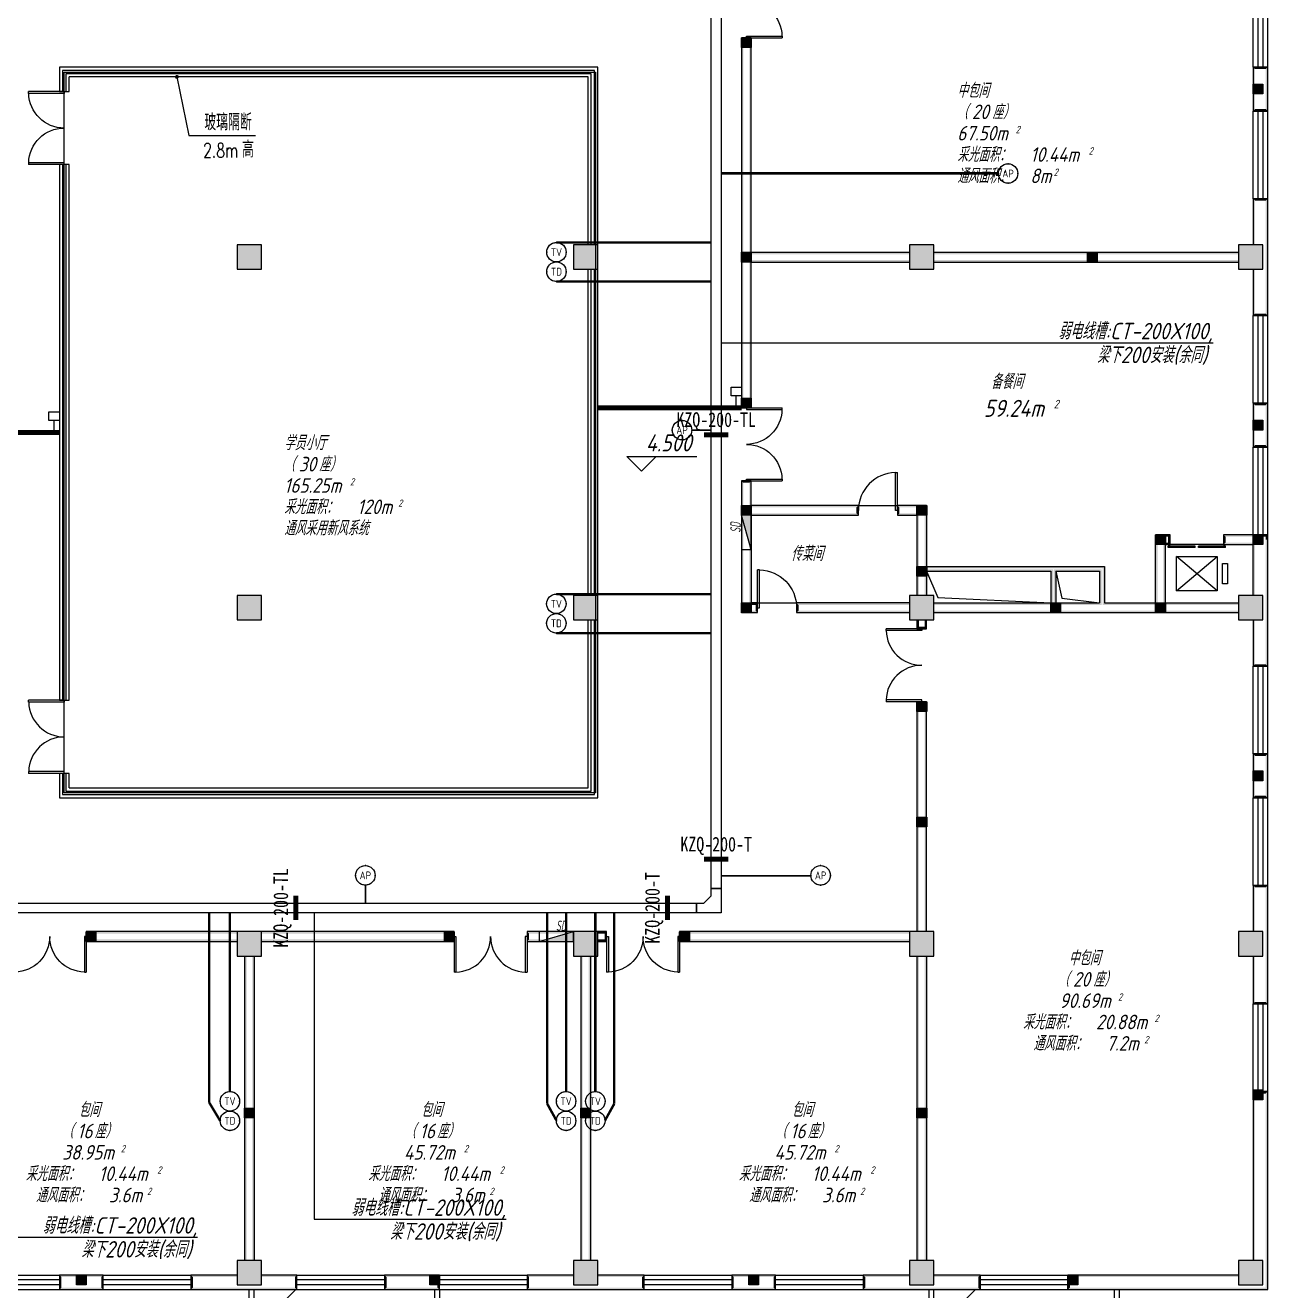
# Model space of a CAD drawing. Extents: x 1252172 to 1336272, y -987752 to -826269.
# Drawn here: x 1288528 to 1314027, y -974525 to -948543 of the extents above; entities that cross this region are included whole.
import ezdxf
from ezdxf.enums import TextEntityAlignment as Align

# ---------------------------------------------------------------- set-up
doc = ezdxf.new("R2010")
doc.units = 0
doc.header["$LTSCALE"] = 1000
doc.header["$PDSIZE"] = 50
doc.linetypes.add('DASH', pattern=[0.35, 0.25, -0.1])
for name, color, linetype in [('0-标注', 3, 'Continuous'), ('0-风口', 4, 'Continuous'), ('1-建筑底图', 8, 'Continuous'), ('CABLETRAY_DIM', 3, 'Continuous'), ('CABLETRAY_PDS', 4, 'Continuous'), ('EQUIP-通讯', 3, 'Continuous'), ('gz', 6, 'Continuous'), ('M-DIM_LEAD', 3, 'Continuous'), ('PUB_TEXT', 7, 'Continuous'), ('WIRE-安防', 4, 'Continuous'), ('WIRE-通讯', 4, 'Continuous'), ('抗震支吊架', 2, 'Continuous')]:
    doc.layers.add(name, color=color, linetype=linetype)
doc.styles.add('2SD', font='gbeitc.shx', dxfattribs={"width": 0.2, "bigfont": 'gbcbig.shx'})
doc.styles.add('_TCH_DIM', font='SIMPLEX', dxfattribs={"bigfont": 'GBCBIG'})
doc.styles.add('_TEL_ATTDEF', font='GBENOR', dxfattribs={"width": 0.8, "height": 3, "bigfont": 'GBCBIG'})
doc.styles.add('_TEL_DIM', font='SIMPLEX', dxfattribs={"width": 0.8, "height": 3.5, "bigfont": 'HZTXT'})
doc.styles.add('kzcad', font='', dxfattribs={"width": 0.8})
doc.styles.get("Standard").update_dxf_attribs({"font": 'gbeitc.shx', "bigfont": 'gbcbig.shx'})
doc.styles.get('kzcad').set_extended_font_data('SimSun')
doc.linetypes.add('JIEDI', pattern='A,1.25,-0.25,0.25,-0.25,0.625,["/",Standard,S=0.6,R=0,X=0,Y=-0.3],0.625,-0.25,0.25,-0.25', length=4)

# ---------------------------------------------------------------- blocks, each defined once
blk = doc.blocks.new('$equip$00003209')
at = {"const_width": 0.05}
blk.add_lwpolyline([(0, 0.5, -1), (0, -0.5, -1), (0, 0.5, 0.021884)], format="xyb", dxfattribs=at)
blk.add_circle((0, 0), 0.5)
for p in [(-0.5, 0), (0, 0.5), (0.5, 0), (0, -0.5)]:
    blk.add_point(p)
at = {"color": 7, "style": '_TEL_ATTDEF'}
blk.add_attdef('$TEXT$', text='', height=0.4, dxfattribs=at).set_placement((0, 0), align=Align.MIDDLE_CENTER)
at = {"color": 7, "style": '_TEL_DIM', "flags": 1}
for tag in ['A', 'REMARK']:
    blk.add_attdef(tag, text='', height=0.00002, dxfattribs=at).set_placement((0, 0), align=Align.MIDDLE_CENTER)
blk = doc.blocks.new('$equip$00003204')
at = {"const_width": 0.05}
blk.add_lwpolyline([(0, 0.5, -1), (0, -0.5, -1), (0, 0.5, 0.021884)], format="xyb", dxfattribs=at)
blk.add_circle((0, 0), 0.5)
for p in [(-0.5, 0), (0, 0.5), (0.5, 0), (0, -0.5)]:
    blk.add_point(p)
at = {"color": 7, "style": '_TEL_ATTDEF'}
blk.add_attdef('$TEXT$', text='', height=0.4, dxfattribs=at).set_placement((0, 0), align=Align.MIDDLE_CENTER)
at = {"color": 7, "style": '_TEL_DIM', "flags": 1}
for tag in ['A', 'REMARK']:
    blk.add_attdef(tag, text='', height=0.00002, dxfattribs=at).set_placement((0, 0), align=Align.MIDDLE_CENTER)
blk = doc.blocks.new('$equip$00003217')
at = {"const_width": 0.05}
blk.add_lwpolyline([(0, 0.5, -1), (0, -0.5, -1), (0, 0.5, 0.021884)], format="xyb", dxfattribs=at)
blk.add_circle((0, 0), 0.5)
for p in [(-0.5, 0), (0, 0.5), (0.5, 0), (0, -0.5)]:
    blk.add_point(p)
at = {"color": 7, "style": '_TEL_ATTDEF'}
blk.add_attdef('$TEXT$', text='', height=0.4, dxfattribs=at).set_placement((0, 0), align=Align.MIDDLE_CENTER)
at = {"color": 7, "style": '_TEL_DIM', "flags": 1}
for tag in ['A', 'REMARK']:
    blk.add_attdef(tag, text='', height=0.00002, dxfattribs=at).set_placement((0, 0), align=Align.MIDDLE_CENTER)
blk = doc.blocks.new('A$Cd2bfc5c2')
at = {"layer": '0-标注', "linetype": 'DASH', "const_width": 100}
for points in [[(0, -25400), (6700, -25400), (6700, -9400), (0, -9400)], [(20950, -16894), (23900, -16894)], [(6800, -17400), (9900, -17400)]]:
    blk.add_lwpolyline(points, dxfattribs=at)
at = {"layer": '0-风口'}
for points in [[(6706, -13443), (6920, -13443)], [(23793, -16864), (23793, -16651)], [(9793, -17371), (9793, -17157)]]:
    blk.add_lwpolyline(points, dxfattribs=at)
for points in [[(6921, -13335), (7101, -13335), (7101, -13550), (6921, -13550)], [(23685, -16650), (23685, -16470), (23900, -16470), (23900, -16650)], [(9685, -17156), (9685, -16976), (9900, -16976), (9900, -17156)]]:
    blk.add_lwpolyline(points, close=True, dxfattribs=at)
at = {"layer": 'M-DIM_LEAD', "const_width": 1.33}
for points in [[(7011, -13336, 1), (7010, -13335, 1)], [(23686, -16469, 1), (23685, -16470, 1)], [(9685, -16975, 1), (9686, -16976, 1)], [(23343, -16890, 1), (23344, -16890, 1)]]:
    blk.add_lwpolyline(points, format="xyb", close=True, dxfattribs=at)
blk = doc.blocks.new('20220110.20364567')
at = {"layer": 'gz', "ltscale": 0.5}
blk.add_lwpolyline([(4446445, 2233675), (4446645, 2233675), (4446645, 2233875), (4446445, 2233875)], close=True, dxfattribs=at)
blk.add_solid([(4446445, 2233875), (4446645, 2233875), (4446445, 2233675), (4446645, 2233675)], dxfattribs=at)
blk = doc.blocks.new('$TWTSYS$00000508')
for p, q in [((-0.5, 0.5), (-0.5, -0.5)), ((-0.5, -0.5), (0.5, 0.5)), ((0.5, 0.5), (-0.5, 0.5)), ((0.5, -0.5), (0.5, 0.5)), ((-0.5, -0.5), (0.5, -0.5))]:
    blk.add_line(p, q)
blk.add_solid([(0.5, -0.5), (0.5, 0.5), (-0.5, -0.5)])
at = {"layer": 'PUB_TEXT', "style": '2SD', "width": 0.2}
blk.add_text('SD', height=1.0579, dxfattribs=at).set_placement((-0.01, 0.584))
blk = doc.blocks.new('$WINLIB2D$00000001')
at = {"color": 0}
for points in [[(-0.5, 0.5), (-0.5, -0.5)], [(-0.5, 0.5), (0.5, 0.5)], [(0.5, -0.5), (0.5, 0.5)], [(0.5, 0.167), (-0.5, 0.167)], [(0.5, -0.167), (-0.5, -0.167)], [(-0.5, -0.5), (0.5, -0.5)]]:
    blk.add_lwpolyline(points, dxfattribs=at)
blk = doc.blocks.new('$DORLIB2D$00000127')
at = {"color": 0}
for points in [[(-0.533, 0.795), (-0.533, 0.69)], [(-0.033, 0.795), (-0.533, 0.795)], [(-0.033, 0.795), (-0.033, 0.69)], [(0.533, 0.795), (0.033, 0.795)], [(0.033, 0.795), (0.033, 0.69)], [(0.533, 0.795), (0.533, 0.69)], [(-0.033, 0.69), (-0.533, 0.69)], [(0.5, 0.5), (-0.5, 0.5)], [(0.533, 0.69), (0.033, 0.69)]]:
    blk.add_lwpolyline(points, dxfattribs=at)
blk = doc.blocks.new('$DorLib2D$00000002')
for p, q in [((-0.5, 0), (-0.5, 0.4875)), ((-0.475, 0.4875), (-0.5, 0.4875)), ((-0.475, 0), (-0.475, 0.4875)), ((0.475, 0), (0.475, 0.4875)), ((0.475, 0.4875), (0.5, 0.4875)), ((0.5, 0), (0.5, 0.4875)), ((-0.5, 0), (-0.475, 0)), ((0.5, 0), (0.475, 0))]:
    blk.add_line(p, q)
at = {"lineweight": 13}
for centre, start, end in [((-0.4875, 0), 0, 88.53072), ((0.4875, 0), 91.46928, 180)]:
    blk.add_arc(centre, 0.4875, start, end, dxfattribs=at)
blk = doc.blocks.new('$DorLib2D$00000001')
for p, q in [((0.45, 0.975), (0.5, 0.975)), ((0.45, 0), (0.45, 0.975)), ((0.5, 0), (0.5, 0.975)), ((0.5, 0), (0.45, 0))]:
    blk.add_line(p, q)
at = {"lineweight": 13}
blk.add_arc((0.475, 0), 0.975, 91.4693, 180, dxfattribs=at)
blk = doc.blocks.new('1-2层建筑底图')
at = {"layer": '1-建筑底图'}
for points in [[(1111097.5, -949408.5), (1110897.5, -949408.5), (1110937.5, -949448.5), (1111057.5, -949448.5)], [(1110897.5, -949408.5), (1110897.5, -953910), (1110937.5, -953910), (1110937.5, -949448.5)], [(1111097.5, -953810), (1111097.5, -949408.5), (1111057.5, -949448.5), (1111057.5, -953850)], [(1121697.5, -950010), (1121397.5, -950010), (1121437.5, -950050), (1121657.5, -950050)], [(1121397.5, -950010), (1121397.5, -950910), (1121437.5, -950870), (1121437.5, -950050)], [(1121697.5, -950910), (1121697.5, -950010), (1121657.5, -950050), (1121657.5, -950870)], [(1121397.5, -950910), (1121697.5, -950910), (1121657.5, -950870), (1121437.5, -950870)], [(1121697.5, -952710), (1121397.5, -952710), (1121437.5, -952750), (1121657.5, -952750)], [(1121397.5, -953660), (1121437.5, -953660), (1121437.5, -952750), (1121397.5, -952710)], [(1121697.5, -953910), (1121697.5, -952710), (1121657.5, -952750), (1121657.5, -953910)], [(1101047.5, -954160), (1101047.5, -953660), (1100547.5, -953660), (1100547.5, -954160)], [(1101047.5, -953660), (1100547.5, -953660), (1100587.5, -953700), (1101007.5, -953700)], [(1100547.5, -953660), (1100547.5, -954160), (1100587.5, -954120), (1100587.5, -953700)], [(1101047.5, -954160), (1101047.5, -953660), (1101007.5, -953700), (1101007.5, -954120)], [(1107947.5, -954160), (1107947.5, -953660), (1107447.5, -953660), (1107447.5, -954160)], [(1107947.5, -953660), (1107447.5, -953660), (1107487.5, -953700), (1107907.5, -953700)], [(1107447.5, -953660), (1107447.5, -954160), (1107487.5, -954120), (1107487.5, -953700)], [(1107947.5, -954160), (1107947.5, -953660), (1107907.5, -953700), (1107907.5, -954120)], [(1114847.5, -954160), (1114847.5, -953660), (1114347.5, -953660), (1114347.5, -954160)], [(1114847.5, -953660), (1114347.5, -953660), (1114387.5, -953700), (1114807.5, -953700)], [(1114347.5, -953660), (1114347.5, -954160), (1114387.5, -954120), (1114387.5, -953700)], [(1114847.5, -954160), (1114847.5, -953660), (1114807.5, -953700), (1114807.5, -954120)], [(1121597.5, -954160), (1121597.5, -953660), (1121097.5, -953660), (1121097.5, -954160)], [(1121597.5, -953660), (1121097.5, -953660), (1121137.5, -953700), (1121557.5, -953700)], [(1121097.5, -953660), (1121097.5, -954160), (1121137.5, -954120), (1121137.5, -953700)], [(1121597.5, -954160), (1121597.5, -953660), (1121557.5, -953700), (1121557.5, -954120)], [(1110897.5, -953910), (1110897.5, -957003.9), (1110937.5, -956963.9), (1110937.5, -953910)], [(1114347.5, -953850), (1114347.5, -953810), (1111097.5, -953810), (1111057.5, -953850)], [(1114347.5, -954010), (1114347.5, -953970), (1111057.5, -953970), (1111097.5, -954010)], [(1111097.5, -957003.9), (1111097.5, -954010), (1111057.5, -953970), (1111057.5, -956963.9)], [(1121097.5, -953850), (1121097.5, -953810), (1114847.5, -953810), (1114847.5, -953850)], [(1121097.5, -954010), (1121097.5, -953970), (1114847.5, -953970), (1114847.5, -954010)], [(1121697.5, -955110), (1121697.5, -953910), (1121657.5, -953910), (1121657.5, -955070)], [(1100547.5, -954160), (1101047.5, -954160), (1101007.5, -954120), (1100587.5, -954120)], [(1107447.5, -954160), (1107947.5, -954160), (1107907.5, -954120), (1107487.5, -954120)], [(1114347.5, -954160), (1114847.5, -954160), (1114807.5, -954120), (1114387.5, -954120)], [(1121097.5, -954160), (1121597.5, -954160), (1121557.5, -954120), (1121137.5, -954120)], [(1121437.5, -954160), (1121397.5, -954160), (1121397.5, -955110), (1121437.5, -955070)], [(1121397.5, -955110), (1121697.5, -955110), (1121657.5, -955070), (1121437.5, -955070)], [(1121697.5, -956910), (1121397.5, -956910), (1121437.5, -956950), (1121657.5, -956950)], [(1121397.5, -956910), (1121397.5, -957810), (1121437.5, -957770), (1121437.5, -956950)], [(1121697.5, -957810), (1121697.5, -956910), (1121657.5, -956950), (1121657.5, -957770)], [(1110897.5, -957003.9), (1111097.5, -957003.9), (1111057.5, -956963.9), (1110937.5, -956963.9)], [(1121397.5, -957810), (1121697.5, -957810), (1121657.5, -957770), (1121437.5, -957770)], [(1111097.5, -958503.9), (1110897.5, -958503.9), (1110937.5, -958543.9), (1111057.5, -958543.9)], [(1110897.5, -958503.9), (1110897.5, -959110), (1110937.5, -959110), (1110937.5, -958543.9)], [(1111097.5, -959010), (1111097.5, -958503.9), (1111057.5, -958543.9), (1111057.5, -959050)], [(1110897.5, -959110), (1110897.5, -961210), (1110937.5, -961170), (1110937.5, -959110)], [(1113297.5, -959010), (1111097.5, -959010), (1111057.5, -959050), (1113257.5, -959050)], [(1111097.5, -959210), (1111097.5, -961010), (1111057.5, -961050), (1111057.5, -959170)], [(1111097.5, -959210), (1113297.5, -959210), (1113257.5, -959170), (1111057.5, -959170)], [(1113297.5, -959210), (1113297.5, -959010), (1113257.5, -959050), (1113257.5, -959170)], [(1114697.5, -959010), (1114097.5, -959010), (1114137.5, -959050), (1114657.5, -959050)], [(1114097.5, -959010), (1114097.5, -959210), (1114137.5, -959170), (1114137.5, -959050)], [(1114097.5, -959210), (1114497.5, -959210), (1114537.5, -959170), (1114137.5, -959170)], [(1114497.5, -959210), (1114497.5, -960310), (1114537.5, -960310), (1114537.5, -959170)], [(1114697.5, -959010), (1114697.5, -960260), (1114657.5, -960300), (1114657.5, -959050)], [(1119397.5, -961010), (1119397.5, -959610), (1119437.5, -959650), (1119437.5, -961050)], [(1119692.5, -959610), (1119397.5, -959610), (1119437.5, -959650), (1119652.5, -959650)], [(1119692.5, -959810), (1119692.5, -959610), (1119652.5, -959650), (1119652.5, -959770)], [(1121397.5, -959610), (1120792.5, -959610), (1120832.5, -959650), (1121437.5, -959650)], [(1120792.5, -959610), (1120792.5, -959810), (1120832.5, -959770), (1120832.5, -959650)], [(1121697.5, -959610), (1121397.5, -959610), (1121437.5, -959650), (1121657.5, -959650)], [(1121697.5, -959710), (1121697.5, -959610), (1121657.5, -959650), (1121657.5, -959710)], [(1121697.5, -961110), (1121697.5, -959710), (1121657.5, -959710), (1121657.5, -961110)], [(1119597.5, -961010), (1119597.5, -959810), (1119557.5, -959770), (1119557.5, -961050)], [(1119597.5, -959810), (1119692.5, -959810), (1119652.5, -959770), (1119557.5, -959770)], [(1120792.5, -959810), (1121397.5, -959810), (1121437.5, -959770), (1120832.5, -959770)], [(1121397.5, -960860), (1121437.5, -960860), (1121437.5, -959770), (1121397.5, -959810)], [(1114697.5, -960260), (1117297.5, -960260), (1117297.5, -960300), (1114657.5, -960300)], [(1117297.5, -960260), (1118347.5, -960260), (1118307.5, -960300), (1117297.5, -960300)], [(1118347.5, -960260), (1118347.5, -961010), (1118307.5, -961050), (1118307.5, -960300)], [(1114497.5, -960860), (1114537.5, -960860), (1114537.5, -960310), (1114497.5, -960310)], [(1114657.5, -960860), (1114697.5, -960860), (1114697.5, -960360), (1114657.5, -960320)], [(1114697.5, -960360), (1117247.5, -960360), (1117287.5, -960320), (1114657.5, -960320)], [(1117247.5, -960360), (1117247.5, -961010), (1117287.5, -961050), (1117287.5, -960320)], [(1117347.5, -960360), (1118247.5, -960360), (1118287.5, -960320), (1117307.5, -960320)], [(1117347.5, -960360), (1117347.5, -961010), (1117307.5, -961050), (1117307.5, -960320)], [(1118247.5, -960360), (1118247.5, -961010), (1118287.5, -961050), (1118287.5, -960320)], [(1101047.5, -961360), (1101047.5, -960860), (1100547.5, -960860), (1100547.5, -961360)], [(1101047.5, -960860), (1100547.5, -960860), (1100587.5, -960900), (1101007.5, -960900)], [(1100547.5, -960860), (1100547.5, -961360), (1100587.5, -961320), (1100587.5, -960900)], [(1101047.5, -961360), (1101047.5, -960860), (1101007.5, -960900), (1101007.5, -961320)], [(1107947.5, -961360), (1107947.5, -960860), (1107447.5, -960860), (1107447.5, -961360)], [(1107947.5, -960860), (1107447.5, -960860), (1107487.5, -960900), (1107907.5, -960900)], [(1107447.5, -960860), (1107447.5, -961360), (1107487.5, -961320), (1107487.5, -960900)], [(1107947.5, -961360), (1107947.5, -960860), (1107907.5, -960900), (1107907.5, -961320)], [(1111227.5, -961010), (1111097.5, -961010), (1111057.5, -961050), (1111187.5, -961050)], [(1111227.5, -961210), (1111227.5, -961010), (1111187.5, -961050), (1111187.5, -961170)], [(1114347.5, -961050), (1114347.5, -961010), (1112027.5, -961010), (1112067.5, -961050)], [(1112027.5, -961010), (1112027.5, -961210), (1112067.5, -961170), (1112067.5, -961050)], [(1114847.5, -961360), (1114847.5, -960860), (1114347.5, -960860), (1114347.5, -961360)], [(1114847.5, -960860), (1114347.5, -960860), (1114387.5, -960900), (1114807.5, -960900)], [(1114347.5, -960860), (1114347.5, -961360), (1114387.5, -961320), (1114387.5, -960900)], [(1114847.5, -961360), (1114847.5, -960860), (1114807.5, -960900), (1114807.5, -961320)], [(1114847.5, -961010), (1114847.5, -961050), (1117287.5, -961050), (1117247.5, -961010)], [(1117347.5, -961010), (1118247.5, -961010), (1118287.5, -961050), (1117307.5, -961050)], [(1118347.5, -961010), (1119397.5, -961010), (1119437.5, -961050), (1118307.5, -961050)], [(1121097.5, -961050), (1121097.5, -961010), (1119597.5, -961010), (1119557.5, -961050)], [(1121597.5, -961360), (1121597.5, -960860), (1121097.5, -960860), (1121097.5, -961360)], [(1121597.5, -960860), (1121097.5, -960860), (1121137.5, -960900), (1121557.5, -960900)], [(1121097.5, -960860), (1121097.5, -961360), (1121137.5, -961320), (1121137.5, -960900)], [(1121597.5, -961360), (1121597.5, -960860), (1121557.5, -960900), (1121557.5, -961320)], [(1100547.5, -961360), (1101047.5, -961360), (1101007.5, -961320), (1100587.5, -961320)], [(1107447.5, -961360), (1107947.5, -961360), (1107907.5, -961320), (1107487.5, -961320)], [(1110897.5, -961210), (1111227.5, -961210), (1111187.5, -961170), (1110937.5, -961170)], [(1114347.5, -961210), (1114347.5, -961170), (1112067.5, -961170), (1112027.5, -961210)], [(1114347.5, -961360), (1114847.5, -961360), (1114807.5, -961320), (1114387.5, -961320)], [(1114847.5, -961170), (1114847.5, -961210), (1117297.5, -961210), (1117297.5, -961170)], [(1117297.5, -961210), (1118297.5, -961210), (1118297.5, -961170), (1117297.5, -961170)], [(1118297.5, -961210), (1119497.5, -961210), (1119497.5, -961170), (1118297.5, -961170)], [(1121097.5, -961210), (1121097.5, -961170), (1119497.5, -961170), (1119497.5, -961210)], [(1121097.5, -961360), (1121597.5, -961360), (1121557.5, -961320), (1121137.5, -961320)], [(1121697.5, -962310), (1121697.5, -961110), (1121657.5, -961110), (1121657.5, -962270)], [(1114537.5, -961360), (1114497.5, -961360), (1114497.5, -961540), (1114537.5, -961500)], [(1114497.5, -961540), (1114697.5, -961540), (1114657.5, -961500), (1114537.5, -961500)], [(1114697.5, -961360), (1114657.5, -961360), (1114657.5, -961500), (1114697.5, -961540)], [(1121437.5, -961360), (1121397.5, -961360), (1121397.5, -962310), (1121437.5, -962270)], [(1121397.5, -962310), (1121697.5, -962310), (1121657.5, -962270), (1121437.5, -962270)], [(1114697.5, -963040), (1114497.5, -963040), (1114537.5, -963080), (1114657.5, -963080)], [(1114497.5, -967760), (1114537.5, -967760), (1114537.5, -963080), (1114497.5, -963040)], [(1114657.5, -967760), (1114697.5, -967760), (1114697.5, -963040), (1114657.5, -963080)], [(1121697.5, -964110), (1121397.5, -964110), (1121437.5, -964150), (1121657.5, -964150)], [(1121397.5, -964110), (1121397.5, -965010), (1121437.5, -964970), (1121437.5, -964150)], [(1121697.5, -965010), (1121697.5, -964110), (1121657.5, -964150), (1121657.5, -964970)], [(1121397.5, -965010), (1121697.5, -965010), (1121657.5, -964970), (1121437.5, -964970)], [(1121697.5, -966810), (1121397.5, -966810), (1121437.5, -966850), (1121657.5, -966850)], [(1121397.5, -967760), (1121437.5, -967760), (1121437.5, -966850), (1121397.5, -966810)], [(1121697.5, -968010), (1121697.5, -966810), (1121657.5, -966850), (1121657.5, -968010)], [(1100547.5, -967800), (1100547.5, -967760), (1097447.5, -967760), (1097487.5, -967800)], [(1097447.5, -967760), (1097447.5, -967960), (1097487.5, -967920), (1097487.5, -967800)], [(1101047.5, -968260), (1101047.5, -967760), (1100547.5, -967760), (1100547.5, -968260)], [(1101047.5, -967760), (1100547.5, -967760), (1100587.5, -967800), (1101007.5, -967800)], [(1100547.5, -967760), (1100547.5, -968260), (1100587.5, -968220), (1100587.5, -967800)], [(1101047.5, -968260), (1101047.5, -967760), (1101007.5, -967800), (1101007.5, -968220)], [(1101047.5, -967760), (1101047.5, -967800), (1104957.5, -967800), (1104997.5, -967760)], [(1104997.5, -967960), (1104997.5, -967760), (1104957.5, -967800), (1104957.5, -967920)], [(1107447.5, -967800), (1107447.5, -967760), (1106497.5, -967760), (1106537.5, -967800)], [(1106497.5, -967760), (1106497.5, -967960), (1106537.5, -967920), (1106537.5, -967800)], [(1107947.5, -968260), (1107947.5, -967760), (1107447.5, -967760), (1107447.5, -968260)], [(1107947.5, -967760), (1107447.5, -967760), (1107487.5, -967800), (1107907.5, -967800)], [(1107447.5, -967760), (1107447.5, -968260), (1107487.5, -968220), (1107487.5, -967800)], [(1107947.5, -968260), (1107947.5, -967760), (1107907.5, -967800), (1107907.5, -968220)], [(1107947.5, -967760), (1107947.5, -967800), (1108087.5, -967800), (1108127.5, -967760)], [(1108127.5, -967960), (1108127.5, -967760), (1108087.5, -967800), (1108087.5, -967920)], [(1114347.5, -967800), (1114347.5, -967760), (1109627.5, -967760), (1109667.5, -967800)], [(1109627.5, -967760), (1109627.5, -967960), (1109667.5, -967920), (1109667.5, -967800)], [(1114847.5, -968260), (1114847.5, -967760), (1114347.5, -967760), (1114347.5, -968260)], [(1114847.5, -967760), (1114347.5, -967760), (1114387.5, -967800), (1114807.5, -967800)], [(1114347.5, -967760), (1114347.5, -968260), (1114387.5, -968220), (1114387.5, -967800)], [(1114847.5, -968260), (1114847.5, -967760), (1114807.5, -967800), (1114807.5, -968220)], [(1121597.5, -968260), (1121597.5, -967760), (1121097.5, -967760), (1121097.5, -968260)], [(1121597.5, -967760), (1121097.5, -967760), (1121137.5, -967800), (1121557.5, -967800)], [(1121097.5, -967760), (1121097.5, -968260), (1121137.5, -968220), (1121137.5, -967800)], [(1121597.5, -968260), (1121597.5, -967760), (1121557.5, -967800), (1121557.5, -968220)], [(1100547.5, -967960), (1100547.5, -967920), (1097487.5, -967920), (1097447.5, -967960)], [(1101047.5, -967920), (1101047.5, -967960), (1104997.5, -967960), (1104957.5, -967920)], [(1107447.5, -967960), (1107447.5, -967920), (1106537.5, -967920), (1106497.5, -967960)], [(1107947.5, -967920), (1107947.5, -967960), (1108127.5, -967960), (1108087.5, -967920)], [(1114347.5, -967960), (1114347.5, -967920), (1109667.5, -967920), (1109627.5, -967960)], [(1121697.5, -969243.3), (1121697.5, -968010), (1121657.5, -968010), (1121657.5, -969203.3)], [(1100547.5, -968260), (1101047.5, -968260), (1101007.5, -968220), (1100587.5, -968220)], [(1100697.5, -974510), (1100737.5, -974510), (1100737.5, -968260), (1100697.5, -968260)], [(1100857.5, -974510), (1100897.5, -974510), (1100897.5, -968260), (1100857.5, -968260)], [(1107447.5, -968260), (1107947.5, -968260), (1107907.5, -968220), (1107487.5, -968220)], [(1107597.5, -974510), (1107637.5, -974510), (1107637.5, -968260), (1107597.5, -968260)], [(1107757.5, -974510), (1107797.5, -974510), (1107797.5, -968260), (1107757.5, -968260)], [(1114347.5, -968260), (1114847.5, -968260), (1114807.5, -968220), (1114387.5, -968220)], [(1114497.5, -974510), (1114537.5, -974510), (1114537.5, -968260), (1114497.5, -968260)], [(1114657.5, -974510), (1114697.5, -974510), (1114697.5, -968260), (1114657.5, -968260)], [(1121097.5, -968260), (1121597.5, -968260), (1121557.5, -968220), (1121137.5, -968220)], [(1121437.5, -968260), (1121397.5, -968260), (1121397.5, -969243.3), (1121437.5, -969203.3)], [(1121397.5, -969243.3), (1121697.5, -969243.3), (1121657.5, -969203.3), (1121437.5, -969203.3)], [(1121697.5, -971043.3), (1121397.5, -971043.3), (1121437.5, -971083.3), (1121657.5, -971083.3)], [(1121397.5, -974510), (1121437.5, -974510), (1121437.5, -971083.3), (1121397.5, -971043.3)], [(1121697.5, -975110), (1121697.5, -971043.3), (1121657.5, -971083.3), (1121657.5, -975070)], [(1101047.5, -975010), (1101047.5, -974510), (1100547.5, -974510), (1100547.5, -975010)], [(1101047.5, -974510), (1100547.5, -974510), (1100587.5, -974550), (1101007.5, -974550)], [(1100547.5, -974510), (1100547.5, -975010), (1100587.5, -974970), (1100587.5, -974550)], [(1101047.5, -975010), (1101047.5, -974510), (1101007.5, -974550), (1101007.5, -974970)], [(1107947.5, -975010), (1107947.5, -974510), (1107447.5, -974510), (1107447.5, -975010)], [(1107947.5, -974510), (1107447.5, -974510), (1107487.5, -974550), (1107907.5, -974550)], [(1107447.5, -974510), (1107447.5, -975010), (1107487.5, -974970), (1107487.5, -974550)], [(1107947.5, -975010), (1107947.5, -974510), (1107907.5, -974550), (1107907.5, -974970)], [(1114847.5, -975010), (1114847.5, -974510), (1114347.5, -974510), (1114347.5, -975010)], [(1114847.5, -974510), (1114347.5, -974510), (1114387.5, -974550), (1114807.5, -974550)], [(1114347.5, -974510), (1114347.5, -975010), (1114387.5, -974970), (1114387.5, -974550)], [(1114847.5, -975010), (1114847.5, -974510), (1114807.5, -974550), (1114807.5, -974970)], [(1121597.5, -975010), (1121597.5, -974510), (1121097.5, -974510), (1121097.5, -975010)], [(1121597.5, -974510), (1121097.5, -974510), (1121137.5, -974550), (1121557.5, -974550)], [(1121097.5, -974510), (1121097.5, -975010), (1121137.5, -974970), (1121137.5, -974550)], [(1121597.5, -975010), (1121597.5, -974510), (1121557.5, -974550), (1121557.5, -974970)], [(1097797.5, -974810), (1096897.5, -974810), (1096937.5, -974850), (1097757.5, -974850)], [(1096897.5, -974810), (1096897.5, -975110), (1096937.5, -975070), (1096937.5, -974850)], [(1097797.5, -975110), (1097797.5, -974810), (1097757.5, -974850), (1097757.5, -975070)], [(1100547.5, -974850), (1100547.5, -974810), (1099597.5, -974810), (1099637.5, -974850)], [(1099597.5, -974810), (1099597.5, -975110), (1099637.5, -975070), (1099637.5, -974850)], [(1101047.5, -974810), (1101047.5, -974850), (1101732.5, -974850), (1101772.5, -974810)], [(1101772.5, -975110), (1101772.5, -974810), (1101732.5, -974850), (1101732.5, -975070)], [(1104697.5, -974810), (1103572.5, -974810), (1103612.5, -974850), (1104657.5, -974850)], [(1103572.5, -974810), (1103572.5, -975110), (1103612.5, -975070), (1103612.5, -974850)], [(1104697.5, -975110), (1104697.5, -974810), (1104657.5, -974850), (1104657.5, -975070)], [(1107447.5, -974850), (1107447.5, -974810), (1106497.5, -974810), (1106537.5, -974850)], [(1106497.5, -974810), (1106497.5, -975110), (1106537.5, -975070), (1106537.5, -974850)], [(1107947.5, -974810), (1107947.5, -974850), (1108857.5, -974850), (1108897.5, -974810)], [(1108897.5, -975110), (1108897.5, -974810), (1108857.5, -974850), (1108857.5, -975070)], [(1111597.5, -974810), (1110697.5, -974810), (1110737.5, -974850), (1111557.5, -974850)], [(1110697.5, -974810), (1110697.5, -975110), (1110737.5, -975070), (1110737.5, -974850)], [(1111597.5, -975110), (1111597.5, -974810), (1111557.5, -974850), (1111557.5, -975070)], [(1114347.5, -974850), (1114347.5, -974810), (1113397.5, -974810), (1113437.5, -974850)], [(1113397.5, -974810), (1113397.5, -975110), (1113437.5, -975070), (1113437.5, -974850)], [(1114847.5, -974810), (1114847.5, -974850), (1115757.9, -974850), (1115797.9, -974810)], [(1115797.9, -975110), (1115797.9, -974810), (1115757.9, -974850), (1115757.9, -975070)], [(1121097.5, -974850), (1121097.5, -974810), (1117597.9, -974810), (1117637.9, -974850)], [(1117597.9, -974810), (1117597.9, -975110), (1117637.9, -975070), (1117637.9, -974850)], [(1096897.5, -975110), (1097797.5, -975110), (1097757.5, -975070), (1096937.5, -975070)], [(1099597.5, -975110), (1100797.5, -975110), (1100797.5, -975070), (1099637.5, -975070)], [(1100547.5, -975010), (1101047.5, -975010), (1101007.5, -974970), (1100587.5, -974970)], [(1100797.5, -975110), (1101772.5, -975110), (1101732.5, -975070), (1100797.5, -975070)], [(1103572.5, -975110), (1104697.5, -975110), (1104657.5, -975070), (1103612.5, -975070)], [(1106497.5, -975110), (1107697.5, -975110), (1107697.5, -975070), (1106537.5, -975070)], [(1107447.5, -975010), (1107947.5, -975010), (1107907.5, -974970), (1107487.5, -974970)], [(1107697.5, -975110), (1108897.5, -975110), (1108857.5, -975070), (1107697.5, -975070)], [(1110697.5, -975110), (1111597.5, -975110), (1111557.5, -975070), (1110737.5, -975070)], [(1113397.5, -975110), (1114597.5, -975110), (1114597.5, -975070), (1113437.5, -975070)], [(1114347.5, -975010), (1114847.5, -975010), (1114807.5, -974970), (1114387.5, -974970)], [(1114597.5, -975110), (1115797.9, -975110), (1115757.9, -975070), (1114597.5, -975070)], [(1117597.9, -975110), (1121697.5, -975110), (1121657.5, -975070), (1117637.9, -975070)], [(1121097.5, -975010), (1121597.5, -975010), (1121557.5, -974970), (1121137.5, -974970)]]:
    blk.add_hatch(color=256, dxfattribs=at).paths.add_polyline_path(points)
for p, q in [((1111097.5, -949408.5), (1110897.5, -949408.5)), ((1110897.5, -949408.5), (1110897.5, -953910)), ((1111097.5, -953810), (1111097.5, -949408.5)), ((1107947.5, -950010), (1096897.5, -950010)), ((1096897.5, -950010), (1096897.5, -950510)), ((1107880.9, -950076.7), (1096964.2, -950076.7)), ((1096964.2, -950076.7), (1096964.2, -950510)), ((1107814.2, -950143.3), (1097030.9, -950143.3)), ((1097030.9, -950143.3), (1097030.9, -950510)), ((1107814.2, -953660), (1107814.2, -950143.3)), ((1107880.9, -953660), (1107880.9, -950076.7)), ((1107947.5, -953660), (1107947.5, -950010)), ((1121697.5, -950010), (1121397.5, -950010)), ((1121397.5, -950010), (1121397.5, -950910)), ((1121697.5, -950910), (1121697.5, -950010)), ((1107747.5, -950210), (1097097.5, -950210)), ((1097097.5, -950510), (1097097.5, -950210)), ((1099309.8, -950210), (1099553.5, -951412.2)), ((1107747.5, -953660), (1107747.5, -950210)), ((1096897.5, -950510), (1097097.5, -950510)), ((1121397.5, -950910), (1121697.5, -950910)), ((1099553.5, -951412.2), (1100922.9, -951412.2)), ((1096897.5, -952010), (1096897.5, -963010)), ((1097097.5, -952010), (1096897.5, -952010)), ((1096964.2, -952010), (1096964.2, -963010)), ((1097030.9, -952010), (1097030.9, -963010)), ((1097097.5, -963010), (1097097.5, -952010)), ((1121697.5, -952710), (1121397.5, -952710)), ((1121397.5, -952710), (1121397.5, -953660)), ((1121697.5, -953910), (1121697.5, -952710)), ((1101047.5, -953660), (1100547.5, -953660)), ((1100547.5, -953660), (1100547.5, -954160)), ((1101047.5, -954160), (1101047.5, -953660)), ((1107947.5, -953660), (1107447.5, -953660)), ((1107447.5, -953660), (1107447.5, -954160)), ((1107947.5, -954160), (1107947.5, -953660)), ((1114847.5, -953660), (1114347.5, -953660)), ((1114347.5, -953660), (1114347.5, -954160)), ((1114847.5, -954160), (1114847.5, -953660)), ((1121597.5, -953660), (1121097.5, -953660)), ((1121097.5, -953660), (1121097.5, -954160)), ((1121597.5, -954160), (1121597.5, -953660)), ((1110897.5, -953910), (1110897.5, -957003.9)), ((1111097.5, -953810), (1114347.5, -953810)), ((1111097.5, -954010), (1114347.5, -954010)), ((1111097.5, -957003.9), (1111097.5, -954010)), ((1114847.5, -953810), (1121097.5, -953810)), ((1114847.5, -954010), (1121097.5, -954010)), ((1121697.5, -955110), (1121697.5, -953910)), ((1100547.5, -954160), (1101047.5, -954160)), ((1107447.5, -954160), (1107947.5, -954160)), ((1107747.5, -960860), (1107747.5, -954160)), ((1107814.2, -960860), (1107814.2, -954160)), ((1107880.9, -960860), (1107880.9, -954160)), ((1107947.5, -960860), (1107947.5, -954160)), ((1114347.5, -954160), (1114847.5, -954160)), ((1121097.5, -954160), (1121597.5, -954160)), ((1121397.5, -954160), (1121397.5, -955110)), ((1121397.5, -955110), (1121697.5, -955110)), ((1121697.5, -956910), (1121397.5, -956910)), ((1121397.5, -956910), (1121397.5, -957810)), ((1121697.5, -957810), (1121697.5, -956910)), ((1110897.5, -957003.9), (1111097.5, -957003.9)), ((1121397.5, -957810), (1121697.5, -957810)), ((1108844.4, -958304.4), (1108544.4, -958004.4)), ((1108544.4, -958004.4), (1109978.3, -958004.4)), ((1108844.4, -958304.4), (1109144.4, -958004.4)), ((1111097.5, -958503.9), (1110897.5, -958503.9)), ((1110897.5, -958503.9), (1110897.5, -959110)), ((1111097.5, -959010), (1111097.5, -958503.9)), ((1110897.5, -959110), (1110897.5, -961210)), ((1113297.5, -959010), (1111097.5, -959010)), ((1111097.5, -959210), (1111097.5, -961010)), ((1111097.5, -959210), (1113297.5, -959210)), ((1113297.5, -959010), (1114097.5, -959010)), ((1113297.5, -959210), (1113297.5, -959010)), ((1114697.5, -959010), (1114097.5, -959010)), ((1114097.5, -959010), (1114097.5, -959210)), ((1114097.5, -959210), (1114497.5, -959210)), ((1114497.5, -959210), (1114497.5, -960310)), ((1114697.5, -959010), (1114697.5, -960260)), ((1119397.5, -961010), (1119397.5, -959610)), ((1119692.5, -959610), (1119397.5, -959610)), ((1119692.5, -959810), (1119692.5, -959610)), ((1121397.5, -959610), (1120792.5, -959610)), ((1120792.5, -959610), (1120792.5, -959810)), ((1121697.5, -959610), (1121397.5, -959610)), ((1121697.5, -959710), (1121697.5, -959610)), ((1121697.5, -961110), (1121697.5, -959710)), ((1119597.5, -961010), (1119597.5, -959810)), ((1119597.5, -959810), (1119692.5, -959810)), ((1120792.5, -959810), (1121397.5, -959810)), ((1121397.5, -960860), (1121397.5, -959810)), ((1114697.5, -960260), (1117297.5, -960260)), ((1117297.5, -960260), (1118347.5, -960260)), ((1118347.5, -960260), (1118347.5, -961010)), ((1119822.5, -960760), (1120662.5, -960060)), ((1120662.5, -960760), (1119822.5, -960060)), ((1119822.5, -960060), (1120662.5, -960060)), ((1119822.5, -960760), (1119822.5, -960060)), ((1120662.5, -960060), (1120662.5, -960760)), ((1120767.5, -960200), (1120872.5, -960200)), ((1120767.5, -960620), (1120767.5, -960200)), ((1120872.5, -960200), (1120872.5, -960620)), ((1114497.5, -960310), (1114497.5, -960860)), ((1114697.5, -960360), (1114697.5, -960860)), ((1114697.5, -960360), (1117247.5, -960360)), ((1117247.5, -960360), (1117247.5, -961010)), ((1117347.5, -960360), (1118247.5, -960360)), ((1117347.5, -960360), (1117347.5, -961010)), ((1118247.5, -960360), (1118247.5, -961010)), ((1120662.5, -960760), (1119822.5, -960760)), ((1120872.5, -960620), (1120767.5, -960620)), ((1101047.5, -960860), (1100547.5, -960860)), ((1100547.5, -960860), (1100547.5, -961360)), ((1101047.5, -961360), (1101047.5, -960860)), ((1107947.5, -960860), (1107447.5, -960860)), ((1107447.5, -960860), (1107447.5, -961360)), ((1107947.5, -961360), (1107947.5, -960860)), ((1111227.5, -961010), (1111097.5, -961010)), ((1111227.5, -961010), (1112027.5, -961010)), ((1111227.5, -961210), (1111227.5, -961010)), ((1114347.5, -961010), (1112027.5, -961010)), ((1112027.5, -961010), (1112027.5, -961210)), ((1114847.5, -960860), (1114347.5, -960860)), ((1114347.5, -960860), (1114347.5, -961360)), ((1114847.5, -961360), (1114847.5, -960860)), ((1114847.5, -961010), (1117247.5, -961010)), ((1117347.5, -961010), (1118247.5, -961010)), ((1118347.5, -961010), (1119397.5, -961010)), ((1119597.5, -961010), (1121097.5, -961010)), ((1121597.5, -960860), (1121097.5, -960860)), ((1121097.5, -960860), (1121097.5, -961360)), ((1121597.5, -961360), (1121597.5, -960860)), ((1110897.5, -961210), (1111227.5, -961210)), ((1112027.5, -961210), (1114347.5, -961210)), ((1114847.5, -961210), (1117297.5, -961210)), ((1117297.5, -961210), (1118297.5, -961210)), ((1118297.5, -961210), (1119497.5, -961210)), ((1119497.5, -961210), (1121097.5, -961210)), ((1121697.5, -962310), (1121697.5, -961110)), ((1100547.5, -961360), (1101047.5, -961360)), ((1107447.5, -961360), (1107947.5, -961360)), ((1107747.5, -964810), (1107747.5, -961360)), ((1107814.2, -964876.7), (1107814.2, -961360)), ((1107880.9, -964943.3), (1107880.9, -961360)), ((1107947.5, -965010), (1107947.5, -961360)), ((1114347.5, -961360), (1114847.5, -961360)), ((1114497.5, -961360), (1114497.5, -961540)), ((1114497.5, -961540), (1114697.5, -961540)), ((1114697.5, -961540), (1114697.5, -961360)), ((1121097.5, -961360), (1121597.5, -961360)), ((1121397.5, -961360), (1121397.5, -962310)), ((1121397.5, -962310), (1121697.5, -962310)), ((1096897.5, -963010), (1097097.5, -963010)), ((1114697.5, -963040), (1114497.5, -963040)), ((1114497.5, -963040), (1114497.5, -967760)), ((1114697.5, -967760), (1114697.5, -963040)), ((1121697.5, -964110), (1121397.5, -964110)), ((1121397.5, -964110), (1121397.5, -965010)), ((1121697.5, -965010), (1121697.5, -964110)), ((1097097.5, -964510), (1096897.5, -964510)), ((1096897.5, -964510), (1096897.5, -965010)), ((1096964.2, -964510), (1096964.2, -964943.3)), ((1097030.9, -964510), (1097030.9, -964876.7)), ((1097097.5, -964810), (1097097.5, -964510)), ((1096964.2, -964943.3), (1107880.9, -964943.3)), ((1097030.9, -964876.7), (1107814.2, -964876.7)), ((1097097.5, -964810), (1107747.5, -964810)), ((1096897.5, -965010), (1107947.5, -965010)), ((1121397.5, -965010), (1121697.5, -965010)), ((1121697.5, -966810), (1121397.5, -966810)), ((1121397.5, -966810), (1121397.5, -967760)), ((1121697.5, -968010), (1121697.5, -966810)), ((1100547.5, -967760), (1097447.5, -967760)), ((1097447.5, -967760), (1097447.5, -967960)), ((1101047.5, -967760), (1100547.5, -967760)), ((1100547.5, -967760), (1100547.5, -968260)), ((1101047.5, -968260), (1101047.5, -967760)), ((1104997.5, -967760), (1101047.5, -967760)), ((1104997.5, -967960), (1104997.5, -967760)), ((1107447.5, -967760), (1106497.5, -967760)), ((1106497.5, -967760), (1106497.5, -967960)), ((1107947.5, -967760), (1107447.5, -967760)), ((1107447.5, -967760), (1107447.5, -968260)), ((1107947.5, -968260), (1107947.5, -967760)), ((1108127.5, -967760), (1107947.5, -967760)), ((1108127.5, -967960), (1108127.5, -967760)), ((1114347.5, -967760), (1109627.5, -967760)), ((1109627.5, -967760), (1109627.5, -967960)), ((1114847.5, -967760), (1114347.5, -967760)), ((1114347.5, -967760), (1114347.5, -968260)), ((1114847.5, -968260), (1114847.5, -967760)), ((1121597.5, -967760), (1121097.5, -967760)), ((1121097.5, -967760), (1121097.5, -968260)), ((1121597.5, -968260), (1121597.5, -967760)), ((1097447.5, -967960), (1100547.5, -967960)), ((1101047.5, -967960), (1104997.5, -967960)), ((1106497.5, -967960), (1107447.5, -967960)), ((1107947.5, -967960), (1108127.5, -967960)), ((1109627.5, -967960), (1114347.5, -967960)), ((1121697.5, -969243.3), (1121697.5, -968010)), ((1100547.5, -968260), (1101047.5, -968260)), ((1100697.5, -968260), (1100697.5, -974510)), ((1100897.5, -968260), (1100897.5, -974510)), ((1107447.5, -968260), (1107947.5, -968260)), ((1107597.5, -968260), (1107597.5, -974510)), ((1107797.5, -968260), (1107797.5, -974510)), ((1114347.5, -968260), (1114847.5, -968260)), ((1114497.5, -968260), (1114497.5, -974510)), ((1114697.5, -968260), (1114697.5, -974510)), ((1121097.5, -968260), (1121597.5, -968260)), ((1121397.5, -968260), (1121397.5, -969243.3)), ((1121397.5, -969243.3), (1121697.5, -969243.3)), ((1121697.5, -971043.3), (1121397.5, -971043.3)), ((1121397.5, -971043.3), (1121397.5, -974510)), ((1121697.5, -975110), (1121697.5, -971043.3)), ((1101047.5, -974510), (1100547.5, -974510)), ((1100547.5, -974510), (1100547.5, -975010)), ((1101047.5, -975010), (1101047.5, -974510)), ((1107947.5, -974510), (1107447.5, -974510)), ((1107447.5, -974510), (1107447.5, -975010)), ((1107947.5, -975010), (1107947.5, -974510)), ((1114847.5, -974510), (1114347.5, -974510)), ((1114347.5, -974510), (1114347.5, -975010)), ((1114847.5, -975010), (1114847.5, -974510)), ((1121597.5, -974510), (1121097.5, -974510)), ((1121097.5, -974510), (1121097.5, -975010)), ((1121597.5, -975010), (1121597.5, -974510)), ((1097797.5, -974810), (1096897.5, -974810)), ((1096897.5, -974810), (1096897.5, -975110)), ((1097797.5, -975110), (1097797.5, -974810)), ((1100547.5, -974810), (1099597.5, -974810)), ((1099597.5, -974810), (1099597.5, -975110)), ((1101772.5, -974810), (1101047.5, -974810)), ((1101772.5, -975110), (1101772.5, -974810)), ((1104697.5, -974810), (1103572.5, -974810)), ((1103572.5, -974810), (1103572.5, -975110)), ((1104697.5, -975110), (1104697.5, -974810)), ((1107447.5, -974810), (1106497.5, -974810)), ((1106497.5, -974810), (1106497.5, -975110)), ((1108897.5, -974810), (1107947.5, -974810)), ((1108897.5, -975110), (1108897.5, -974810)), ((1111597.5, -974810), (1110697.5, -974810)), ((1110697.5, -974810), (1110697.5, -975110)), ((1111597.5, -975110), (1111597.5, -974810)), ((1114347.5, -974810), (1113397.5, -974810)), ((1113397.5, -974810), (1113397.5, -975110)), ((1115797.9, -974810), (1114847.5, -974810)), ((1115797.9, -975110), (1115797.9, -974810)), ((1121097.5, -974810), (1117597.9, -974810)), ((1117597.9, -974810), (1117597.9, -975110)), ((1100547.5, -975010), (1101047.5, -975010)), ((1107447.5, -975010), (1107947.5, -975010)), ((1114347.5, -975010), (1114847.5, -975010)), ((1121097.5, -975010), (1121597.5, -975010)), ((1096897.5, -975110), (1097797.5, -975110)), ((1099597.5, -975110), (1100797.5, -975110)), ((1100797.5, -975110), (1101772.5, -975110)), ((1100897.3, -975960), (1101747.3, -975110)), ((1103572.5, -975110), (1104697.5, -975110)), ((1106497.5, -975110), (1107697.5, -975110)), ((1107697.5, -975110), (1108897.5, -975110)), ((1110697.5, -975110), (1111597.5, -975110)), ((1113397.5, -975110), (1114597.5, -975110)), ((1114597.5, -975110), (1115797.9, -975110)), ((1114847.9, -975960), (1115697.9, -975110)), ((1117597.9, -975110), (1121697.5, -975110))]:
    blk.add_line(p, q, dxfattribs=at)
blk.add_lwpolyline([(1096997.5, -950110), (1107897.5, -950110), (1107897.5, -964910), (1096997.5, -964910)], close=True, dxfattribs=at)
at = {"layer": '1-建筑底图', "const_width": 40}
blk.add_lwpolyline([(1099305.8, -950190.4, 1), (1099313.8, -950229.6, 1)], format="xyb", close=True, dxfattribs=at)
at = {"layer": '1-建筑底图'}
for points in [[(1114697.5, -960360), (1114925.5, -960897.9), (1117247.5, -961010)], [(1117347.5, -960360), (1117469.9, -960913.1), (1118247.5, -961010)]]:
    blk.add_lwpolyline(points, dxfattribs=at)
at = {"layer": '1-建筑底图', "lineweight": 18}
for points in [[(1100794.8, -975104.5), (1104697.5, -975110), (1104697.5, -976210), (1100797.5, -976210)], [(1114747.9, -975110), (1118647.9, -975110), (1118647.9, -976210), (1114747.9, -976210)]]:
    blk.add_lwpolyline(points, close=True, dxfattribs=at)
for points in [[(1104597.5, -975110), (1104597.5, -976110), (1100897.3, -976110), (1100894.8, -975110)], [(1118547.9, -975110), (1118547.9, -976110), (1114847.9, -976110), (1114847.9, -975110)]]:
    blk.add_lwpolyline(points, dxfattribs=at)
at = {"layer": '1-建筑底图'}
for name, p, xscale, yscale, zscale, rotation in [('$DorLib2D$00000002', (1110997.5, -948658.5), -1500, 1500, -1500, 270), ('$WINLIB2D$00000001', (1121547.5, -949110), 1800, -300, 1800, 90), ('$DorLib2D$00000002', (1096997.5, -951260), 1500, -1500, 1500, 270), ('$WINLIB2D$00000001', (1121547.5, -951810), 1800, -300, 1800, 90), ('$WINLIB2D$00000001', (1121547.5, -956010), 1800, -300, 1800, 90), ('$DorLib2D$00000002', (1110997.5, -957753.9), -1500, 1500, -1500, 270), ('$WINLIB2D$00000001', (1121547.5, -958710), 1800, -300, 1800, 90), ('$TWTSYS$00000508', (1110997.5, -959560), 700, 200, 700, 89.99999498885585), ('$DorLib2D$00000002', (1114597.5, -962290), -1500, -1500, -1500, 270), ('$WINLIB2D$00000001', (1121547.5, -963210), 1800, 300, 1800, 90), ('$DorLib2D$00000002', (1096997.5, -963760), -1500, -1500, -1500, 270), ('$WINLIB2D$00000001', (1121547.5, -965910), 1800, 300, 1800, 90), ('$TWTSYS$00000508', (1107097.5, -967860), 700, 200, 700, 359.9999949888559), ('$WINLIB2D$00000001', (1121547.5, -970143.3), 1800, -300, 1800, 90)]:
    blk.add_blockref(name, p, dxfattribs=dict(at, xscale=xscale, yscale=yscale, zscale=zscale, rotation=rotation))
blk.add_blockref('A$Cd2bfc5c2', (1086997.5, -940110), dxfattribs=at)
at = {"layer": '1-建筑底图', "ltscale": 0.5, "xscale": -1, "rotation": 180}
for p in [(-3335547, 1284266.2), (-3325047, 1283314.7), (-3335547, 1279864.7), (-3328447, 1279864.7), (-3335547, 1276870.8), (-3325047, 1276414.7), (-3335547, 1274664.7), (-3331947, 1274664.7), (-3327047, 1274064.7), (-3325047, 1274064.7), (-3331947, 1273414.7), (-3335547, 1272664.7), (-3329197, 1272664.7), (-3327047, 1272664.7), (-3331947, 1270634.7), (-3325047, 1269214.7), (-3331947, 1268264.7), (-3348997, 1265914.7), (-3341647, 1265914.7), (-3336817, 1265914.7), (-3325047, 1262664.4), (-3345747, 1262289.7), (-3338847, 1262289.7), (-3331947, 1262289.7), (-3349197, 1258864.7), (-3341947, 1258864.7), (-3335397, 1258864.7), (-3328846.7, 1258864.7)]:
    blk.add_blockref('20220110.20364567', p, dxfattribs=at)
at = {"layer": '1-建筑底图'}
for name, p, xscale, yscale, zscale in [('$DorLib2D$00000001', (1113697.5, -959110), 800, 800, 800), ('$DORLIB2D$00000127', (1120242.5, -959710), 1100, -200, 1100), ('$DorLib2D$00000001', (1111627.5, -961110), -800, 800, -800), ('$DorLib2D$00000002', (1096697.5, -967860), 1500, -1500, 1500), ('$DorLib2D$00000002', (1105747.5, -967860), -1500, -1500, -1500), ('$DorLib2D$00000002', (1108877.5, -967860), 1500, -1500, 1500), ('$WINLIB2D$00000001', (1095997.5, -974960), 1800, -300, 1800), ('$WINLIB2D$00000001', (1098697.5, -974960), 1800, -300, 1800), ('$WINLIB2D$00000001', (1102672.5, -974960), 1800, -300, 1800), ('$WINLIB2D$00000001', (1105597.5, -974960), 1800, -300, 1800), ('$WINLIB2D$00000001', (1109797.5, -974960), 1800, -300, 1800), ('$WINLIB2D$00000001', (1112497.5, -974960), 1800, -300, 1800), ('$WINLIB2D$00000001', (1116697.9, -974960), 1800, 300, 1800)]:
    blk.add_blockref(name, p, dxfattribs=dict(at, xscale=xscale, yscale=yscale, zscale=zscale))
for s, height, p in [('中包间', 300, (1115324, -950639.2)), ('（', 300, (1115324, -951077.2)), ('20', 300, (1115624, -951077.2)), ('座）', 300, (1116044, -951077.2)), ('67.50m', 300, (1115324, -951515.2)), ('2', 150, (1116524, -951365.2)), ('采光面积：', 300, (1115324, -951953.2)), ('10.44m', 300, (1116824, -951953.2)), ('2', 150, (1118024, -951803.2)), ('通风面积：', 300, (1115324, -952391.2)), ('8m', 300, (1116824, -952391.2)), ('2', 150, (1117304, -952241.2)), ('备餐间', 302.47, (1116017.9, -956616)), ('59.24m', 350, (1115870.6, -957189.5)), ('2', 175, (1117306.8, -957014.5)), ('学员小厅', 300, (1101509.2, -957872.6)), ('（', 300, (1101509.2, -958310.6)), ('30', 300, (1101809.2, -958310.6)), ('座）', 300, (1102229.2, -958310.6)), ('165.25m', 300, (1101509.2, -958748.6)), ('2', 150, (1102859.2, -958598.6)), ('采光面积：', 300, (1101509.2, -959186.6)), ('120m', 300, (1103009.2, -959186.6)), ('2', 150, (1103849.2, -959036.6)), ('通风采用新风系统', 300, (1101509.2, -959624.6)), ('传菜间', 302.47, (1111913.8, -960150.7)), ('中包间', 300, (1117610, -968450.7)), ('（', 300, (1117400, -968888.7)), ('20', 300, (1117700, -968888.7)), ('座）', 300, (1118120, -968888.7)), ('90.69m', 300, (1117422.5, -969326.7)), ('2', 150, (1118624.6, -969176.7)), ('采光面积：', 300, (1116673.6, -969764.7)), ('20.88m', 300, (1118173.6, -969764.7)), ('2', 150, (1119373.6, -969614.7)), ('通风面积：', 300, (1116883.6, -970202.7)), ('7.2m', 300, (1118383.6, -970202.7)), ('2', 150, (1119163.6, -970052.7)), ('包间', 300, (1097291.7, -971565.3)), ('包间', 300, (1104320.1, -971565.3)), ('包间', 300, (1111926.9, -971565.3)), ('（', 300, (1096961.7, -972003.3)), ('16', 300, (1097261.7, -972003.3)), ('座）', 300, (1097621.7, -972003.3)), ('（', 300, (1103990.1, -972003.3)), ('16', 300, (1104290.1, -972003.3)), ('座）', 300, (1104650.1, -972003.3)), ('（', 300, (1111596.9, -972003.3)), ('16', 300, (1111896.9, -972003.3)), ('座）', 300, (1112256.9, -972003.3)), ('38.95m', 300, (1096954.8, -972441.3)), ('2', 150, (1098155.9, -972291.3)), ('45.72m', 300, (1103968.7, -972441.3)), ('2', 150, (1105198.7, -972291.3)), ('45.72m', 300, (1111575.5, -972441.3)), ('2', 150, (1112805.5, -972291.3)), ('采光面积：', 300, (1096205.3, -972879.3)), ('10.44m', 300, (1097705.3, -972879.3)), ('2', 150, (1098905.3, -972729.3)), ('采光面积：', 300, (1103233.7, -972879.3)), ('10.44m', 300, (1104733.7, -972879.3)), ('2', 150, (1105933.7, -972729.3)), ('采光面积：', 300, (1110840.5, -972879.3)), ('10.44m', 300, (1112340.5, -972879.3)), ('2', 150, (1113540.5, -972729.3)), ('通风面积：', 300, (1096415.3, -973317.3)), ('3.6m', 300, (1097915.3, -973317.3)), ('2', 150, (1098695.3, -973167.3)), ('通风面积：', 300, (1103443.7, -973317.3)), ('3.6m', 300, (1104943.7, -973317.3)), ('2', 150, (1105723.7, -973167.3)), ('通风面积：', 300, (1111050.5, -973317.3)), ('3.6m', 300, (1112550.5, -973317.3)), ('2', 150, (1113330.5, -973167.3))]:
    blk.add_text(s, height=height, dxfattribs=at).set_placement(p)
at = {"layer": '1-建筑底图', "color": 7, "style": '_TCH_DIM'}
for s, height, p in [('玻璃隔断', 337.59, (1099872.2, -951307.2)), ('高', 337.6, (1100646.7, -951867.2))]:
    blk.add_text(s, height=height, dxfattribs=at).set_placement(p)
at = {"layer": '1-建筑底图', "color": 7, "style": '_TCH_DIM', "width": 0.705882}
blk.add_text('2.8m', height=297.5, dxfattribs=at).set_placement((1099846.7, -951867.2))
at = {"layer": '1-建筑底图', "color": 7}
blk.add_text('4.500', height=350, dxfattribs=at).set_placement((1108933.1, -957899.4))

msp = doc.modelspace()

# ---------------------------------------------------------------- linework, layer by layer
at = {"layer": 'CABLETRAY_DIM'}
for p, q in [((1302807, -955060), (1306670, -955060)), ((1306670, -955060), (1312906, -955060)), ((1294454, -966766), (1294454, -973058)), ((1294454, -973058), (1298398, -973058)), ((1288293, -973424), (1292060, -973424))]:
    msp.add_line(p, q, dxfattribs=at)
at = {"layer": 'CABLETRAY_PDS', "linetype": 'ByBlock'}
for p, q in [((1302607, -966266), (1302607, -947635)), ((1302807, -947635), (1302807, -966266)), ((1302457, -966566), (1302607, -966416)), ((1302807, -966266), (1302607, -966266)), ((1302607, -966416), (1302607, -966266)), ((1302607, -966266), (1302807, -966266)), ((1302807, -966266), (1302807, -966766)), ((1287191, -966566), (1302307, -966566)), ((1302307, -966766), (1287191, -966766)), ((1302307, -966766), (1302307, -966566)), ((1302307, -966566), (1302457, -966566)), ((1302307, -966566), (1302307, -966766)), ((1302807, -966766), (1302307, -966766))]:
    msp.add_line(p, q, dxfattribs=at)
at = {"layer": 'WIRE-安防', "linetype": 'Continuous', "const_width": 35}
for points in [[(1302207, -956856), (1302607, -956856)], [(1302807, -966009), (1304652, -966009)], [(1295507, -966566), (1295507, -966197)]]:
    msp.add_lwpolyline(points, dxfattribs=at)
at = {"layer": 'WIRE-通讯', "linetype": 'Continuous', "const_width": 50}
for points in [[(1302807, -951583), (1308499, -951583)], [(1299429, -953002), (1302607, -953002)], [(1299429, -953802), (1302607, -953802)], [(1299427, -960222), (1302607, -960222)], [(1299427, -961022), (1302607, -961022)], [(1292302, -970661), (1292302, -966766)], [(1292727, -970436), (1292727, -966766)], [(1299239, -970686), (1299239, -966766)], [(1299627, -970436), (1299627, -966766)], [(1300227, -970436), (1300227, -966766)], [(1300616, -970686), (1300616, -966766)], [(1292302, -970661), (1292527, -971036)], [(1299427, -971027), (1299239, -970686)], [(1300427, -971027), (1300616, -970686)]]:
    msp.add_lwpolyline(points, dxfattribs=at)
at = {"layer": '抗震支吊架', "color": 2, "const_width": 100}
for points in [[(1302457, -956950), (1302957, -956950)], [(1302457, -965666), (1302957, -965666)], [(1294080, -966916), (1294080, -966416)], [(1301707, -966916), (1301707, -966416)]]:
    msp.add_lwpolyline(points, dxfattribs=at)

# ---------------------------------------------------------------- block references
at = {"layer": '1-建筑底图'}
msp.add_blockref('1-2层建筑底图', (192330, 607), dxfattribs=at)
at = {"layer": 'EQUIP-通讯', "xscale": 400, "yscale": 400, "zscale": 400}
for p in [(1308699, -951586), (1302007, -956856), (1295507, -965997), (1304851, -965997)]:
    msp.add_blockref('$equip$00003217', p, dxfattribs=at).add_auto_attribs({'$TEXT$': 'AP'})
at = {"layer": 'EQUIP-通讯', "linetype": 'JIEDI', "xscale": 400, "yscale": 400, "zscale": 400}
for name, p, values in [('$equip$00003204', (1299429, -953202), {'$TEXT$': 'TV'}), ('$equip$00003209', (1299429, -953602), {'$TEXT$': 'TD'}), ('$equip$00003204', (1299427, -960422), {'$TEXT$': 'TV'}), ('$equip$00003209', (1299427, -960822), {'$TEXT$': 'TD'}), ('$equip$00003204', (1292727, -970636), {'$TEXT$': 'TV'}), ('$equip$00003204', (1299627, -970636), {'$TEXT$': 'TV'}), ('$equip$00003204', (1300227, -970636), {'$TEXT$': 'TV'}), ('$equip$00003209', (1292727, -971036), {'$TEXT$': 'TD'}), ('$equip$00003209', (1299627, -971036), {'$TEXT$': 'TD'}), ('$equip$00003209', (1300227, -971036), {'$TEXT$': 'TD'})]:
    msp.add_blockref(name, p, dxfattribs=at).add_auto_attribs(values)

# ---------------------------------------------------------------- texts
at = {"layer": 'CABLETRAY_DIM', "color": 7}
for s, p in [('弱电线槽:CT-200X100,', (1309725, -954990)), ('梁下200安装(余同) ', (1310523, -955480)), ('弱电线槽:CT-200X100,', (1295216, -972988)), ('弱电线槽:CT-200X100,', (1288879, -973354)), ('梁下200安装(余同) ', (1296014, -973478)), ('梁下200安装(余同) ', (1289677, -973844))]:
    msp.add_text(s, height=337.59, dxfattribs=at).set_placement(p)
at = {"layer": '抗震支吊架', "color": 2, "style": 'kzcad', "width": 0.8}
for s, rotation, p in [('KZQ-200-TL', 359.8854, (1302707, -956790)), ('KZQ-200-T', 359.8854, (1302707, -965506)), ('KZQ-200-TL', 89.8854, (1293920, -966666)), ('KZQ-200-T', 89.8854, (1301547, -966666))]:
    msp.add_text(s, height=300, rotation=rotation, dxfattribs=at).set_placement(p, align=Align.CENTER)

doc.saveas('drawing.dxf')
